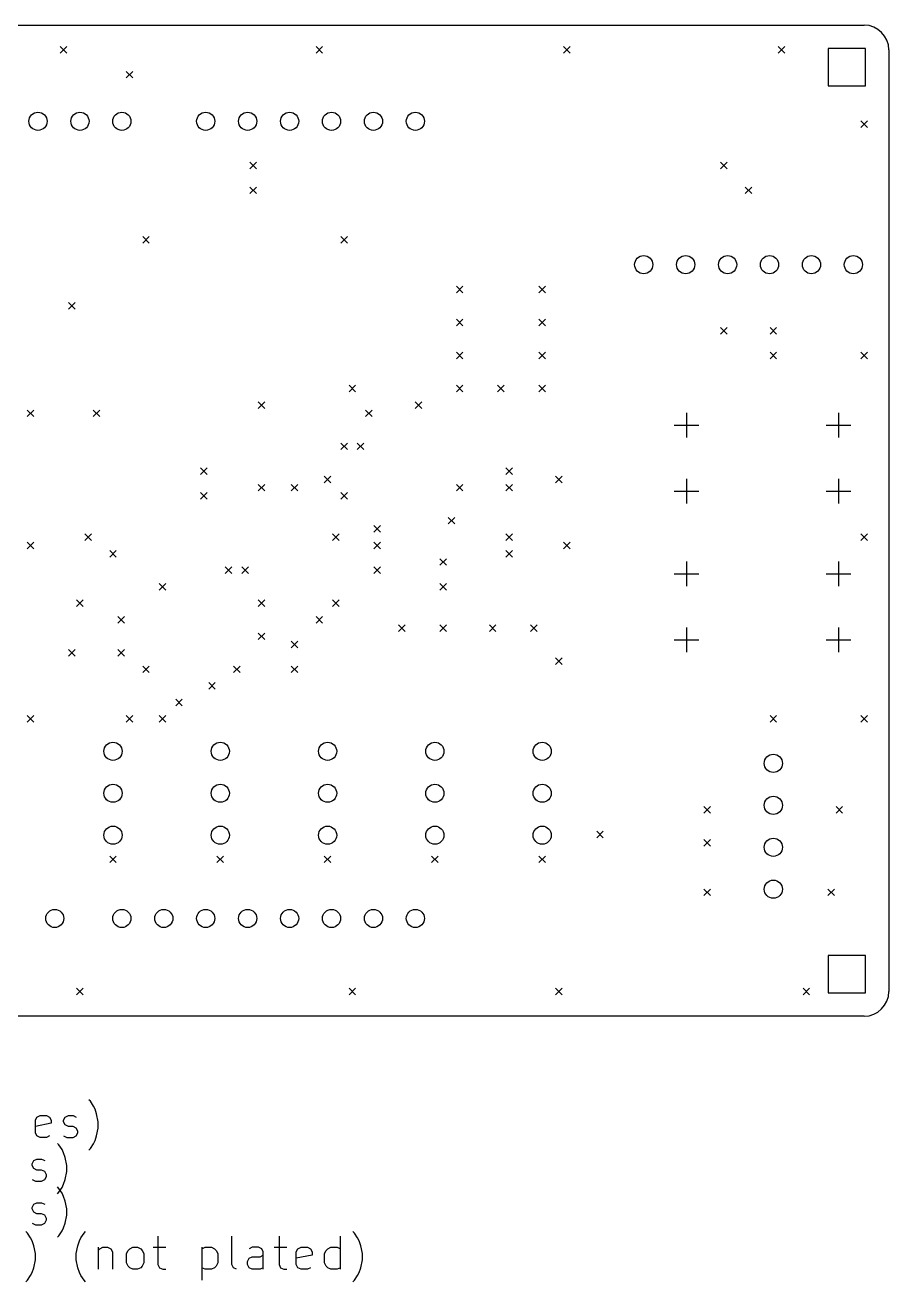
# Model space of a CAD drawing. Extents: x -2 to 100, y -16 to 60.
# Drawn here: x 47.7 to 100, y -16.1 to 60 of the extents above; entities that cross this region are included whole.
import ezdxf

# ---------------------------------------------------------------- set-up
doc = ezdxf.new("R2010")
doc.units = 0
doc.layers.add('BLACK', color=7, linetype='CONTINUOUS')

msp = doc.modelspace()

# ---------------------------------------------------------------- linework, layer by layer
at = {"layer": 'BLACK', "linetype": 'CONTINUOUS'}
for p, q in [((1.5, 60), (98.5, 60)), ((49.8, 58.7), (50.2, 58.3)), ((50.2, 58.7), (49.8, 58.3)), ((65.3, 58.7), (65.7, 58.3)), ((65.7, 58.7), (65.3, 58.3)), ((80.3, 58.7), (80.7, 58.3)), ((80.7, 58.7), (80.3, 58.3)), ((93.3, 58.7), (93.7, 58.3)), ((93.7, 58.7), (93.3, 58.3)), ((98.591372, 58.584096), (96.328608, 58.584096)), ((96.328608, 58.584096), (96.328608, 56.321332)), ((98.591372, 56.321332), (98.591372, 58.584096)), ((100, 58.5), (100, 1.5)), ((53.8, 57.2), (54.2, 56.8)), ((54.2, 57.2), (53.8, 56.8)), ((96.328608, 56.321332), (98.591372, 56.321332)), ((98.3, 54.2), (98.7, 53.8)), ((98.7, 54.2), (98.3, 53.8)), ((61.3, 51.7), (61.7, 51.3)), ((61.7, 51.7), (61.3, 51.3)), ((89.8, 51.7), (90.2, 51.3)), ((90.2, 51.7), (89.8, 51.3)), ((61.3, 50.2), (61.7, 49.8)), ((61.7, 50.2), (61.3, 49.8)), ((91.3, 50.2), (91.7, 49.8)), ((91.7, 50.2), (91.3, 49.8)), ((54.8, 47.2), (55.2, 46.8)), ((55.2, 47.2), (54.8, 46.8)), ((66.8, 47.2), (67.2, 46.8)), ((67.2, 47.2), (66.8, 46.8)), ((73.8, 44.2), (74.2, 43.8)), ((74.2, 44.2), (73.8, 43.8)), ((78.8, 44.2), (79.2, 43.8)), ((79.2, 44.2), (78.8, 43.8)), ((50.3, 43.2), (50.7, 42.8)), ((50.7, 43.2), (50.3, 42.8)), ((73.8, 42.2), (74.2, 41.8)), ((74.2, 42.2), (73.8, 41.8)), ((78.8, 42.2), (79.2, 41.8)), ((79.2, 42.2), (78.8, 41.8)), ((89.8, 41.7), (90.2, 41.3)), ((90.2, 41.7), (89.8, 41.3)), ((92.8, 41.7), (93.2, 41.3)), ((93.2, 41.7), (92.8, 41.3)), ((73.8, 40.2), (74.2, 39.8)), ((74.2, 40.2), (73.8, 39.8)), ((78.8, 40.2), (79.2, 39.8)), ((79.2, 40.2), (78.8, 39.8)), ((92.8, 40.2), (93.2, 39.8)), ((93.2, 40.2), (92.8, 39.8)), ((98.3, 40.2), (98.7, 39.8)), ((98.7, 40.2), (98.3, 39.8)), ((67.3, 38.2), (67.7, 37.8)), ((67.7, 38.2), (67.3, 37.8)), ((73.8, 38.2), (74.2, 37.8)), ((74.2, 38.2), (73.8, 37.8)), ((76.3, 38.2), (76.7, 37.8)), ((76.7, 38.2), (76.3, 37.8)), ((78.8, 38.2), (79.2, 37.8)), ((79.2, 38.2), (78.8, 37.8)), ((47.8, 36.7), (48.2, 36.3)), ((48.2, 36.7), (47.8, 36.3)), ((51.8, 36.7), (52.2, 36.3)), ((52.2, 36.7), (51.8, 36.3)), ((61.8, 37.2), (62.2, 36.8)), ((62.2, 37.2), (61.8, 36.8)), ((68.3, 36.7), (68.7, 36.3)), ((68.7, 36.7), (68.3, 36.3)), ((71.3, 37.2), (71.7, 36.8)), ((71.7, 37.2), (71.3, 36.8)), ((87.746299, 36.5334), (87.746299, 35.0348)), ((96.946301, 36.5334), (96.946301, 35.0348)), ((86.996999, 35.7841), (88.495599, 35.7841)), ((96.197001, 35.7841), (97.695601, 35.7841)), ((66.8, 34.7), (67.2, 34.3)), ((67.2, 34.7), (66.8, 34.3)), ((67.8, 34.7), (68.2, 34.3)), ((68.2, 34.7), (67.8, 34.3)), ((58.3, 33.2), (58.7, 32.8)), ((58.7, 33.2), (58.3, 32.8)), ((76.8, 33.2), (77.2, 32.8)), ((77.2, 33.2), (76.8, 32.8)), ((61.8, 32.2), (62.2, 31.8)), ((62.2, 32.2), (61.8, 31.8)), ((63.8, 32.2), (64.2, 31.8)), ((64.2, 32.2), (63.8, 31.8)), ((65.8, 32.7), (66.2, 32.3)), ((66.2, 32.7), (65.8, 32.3)), ((73.8, 32.2), (74.2, 31.8)), ((74.2, 32.2), (73.8, 31.8)), ((76.8, 32.2), (77.2, 31.8)), ((77.2, 32.2), (76.8, 31.8)), ((79.8, 32.7), (80.2, 32.3)), ((80.2, 32.7), (79.8, 32.3)), ((87.746299, 32.533399), (87.746299, 31.034799)), ((96.946301, 32.533399), (96.946301, 31.034799)), ((58.3, 31.7), (58.7, 31.3)), ((58.7, 31.7), (58.3, 31.3)), ((66.8, 31.7), (67.2, 31.3)), ((67.2, 31.7), (66.8, 31.3)), ((86.996999, 31.784099), (88.495599, 31.784099)), ((96.197001, 31.784099), (97.695601, 31.784099)), ((68.8, 29.7), (69.2, 29.3)), ((69.2, 29.7), (68.8, 29.3)), ((73.3, 30.2), (73.7, 29.8)), ((73.7, 30.2), (73.3, 29.8)), ((51.3, 29.2), (51.7, 28.8)), ((51.7, 29.2), (51.3, 28.8)), ((66.3, 29.2), (66.7, 28.8)), ((66.7, 29.2), (66.3, 28.8)), ((76.8, 29.2), (77.2, 28.8)), ((77.2, 29.2), (76.8, 28.8)), ((98.3, 29.2), (98.7, 28.8)), ((98.7, 29.2), (98.3, 28.8)), ((47.8, 28.7), (48.2, 28.3)), ((48.2, 28.7), (47.8, 28.3)), ((52.8, 28.2), (53.2, 27.8)), ((53.2, 28.2), (52.8, 27.8)), ((68.8, 28.7), (69.2, 28.3)), ((69.2, 28.7), (68.8, 28.3)), ((76.8, 28.2), (77.2, 27.8)), ((77.2, 28.2), (76.8, 27.8)), ((80.3, 28.7), (80.7, 28.3)), ((80.7, 28.7), (80.3, 28.3)), ((72.8, 27.7), (73.2, 27.3)), ((73.2, 27.7), (72.8, 27.3)), ((87.746299, 27.5334), (87.746299, 26.0348)), ((96.946301, 27.5334), (96.946301, 26.0348)), ((59.8, 27.2), (60.2, 26.8)), ((60.2, 27.2), (59.8, 26.8)), ((60.8, 27.2), (61.2, 26.8)), ((61.2, 27.2), (60.8, 26.8)), ((68.8, 27.2), (69.2, 26.8)), ((69.2, 27.2), (68.8, 26.8)), ((86.996999, 26.7841), (88.495599, 26.7841)), ((96.197001, 26.7841), (97.695601, 26.7841)), ((55.8, 26.2), (56.2, 25.8)), ((56.2, 26.2), (55.8, 25.8)), ((72.8, 26.2), (73.2, 25.8)), ((73.2, 26.2), (72.8, 25.8)), ((50.8, 25.2), (51.2, 24.8)), ((51.2, 25.2), (50.8, 24.8)), ((61.8, 25.2), (62.2, 24.8)), ((62.2, 25.2), (61.8, 24.8)), ((66.3, 25.2), (66.7, 24.8)), ((66.7, 25.2), (66.3, 24.8)), ((53.3, 24.2), (53.7, 23.8)), ((53.7, 24.2), (53.3, 23.8)), ((65.3, 24.2), (65.7, 23.8)), ((65.7, 24.2), (65.3, 23.8)), ((70.3, 23.7), (70.7, 23.3)), ((70.7, 23.7), (70.3, 23.3)), ((72.8, 23.7), (73.2, 23.3)), ((73.2, 23.7), (72.8, 23.3)), ((75.8, 23.7), (76.2, 23.3)), ((76.2, 23.7), (75.8, 23.3)), ((78.3, 23.7), (78.7, 23.3)), ((78.7, 23.7), (78.3, 23.3)), ((61.8, 23.2), (62.2, 22.8)), ((62.2, 23.2), (61.8, 22.8)), ((87.746299, 23.533399), (87.746299, 22.034799)), ((96.946301, 23.533399), (96.946301, 22.034799)), ((50.3, 22.2), (50.7, 21.8)), ((50.7, 22.2), (50.3, 21.8)), ((53.3, 22.2), (53.7, 21.8)), ((53.7, 22.2), (53.3, 21.8)), ((63.8, 22.7), (64.2, 22.3)), ((64.2, 22.7), (63.8, 22.3)), ((86.996999, 22.784099), (88.495599, 22.784099)), ((96.197001, 22.784099), (97.695601, 22.784099)), ((79.8, 21.7), (80.2, 21.3)), ((80.2, 21.7), (79.8, 21.3)), ((54.8, 21.2), (55.2, 20.8)), ((55.2, 21.2), (54.8, 20.8)), ((60.3, 21.2), (60.7, 20.8)), ((60.7, 21.2), (60.3, 20.8)), ((63.8, 21.2), (64.2, 20.8)), ((64.2, 21.2), (63.8, 20.8)), ((58.8, 20.2), (59.2, 19.8)), ((59.2, 20.2), (58.8, 19.8)), ((56.8, 19.2), (57.2, 18.8)), ((57.2, 19.2), (56.8, 18.8)), ((47.8, 18.2), (48.2, 17.8)), ((48.2, 18.2), (47.8, 17.8)), ((53.8, 18.2), (54.2, 17.8)), ((54.2, 18.2), (53.8, 17.8)), ((55.8, 18.2), (56.2, 17.8)), ((56.2, 18.2), (55.8, 17.8)), ((92.8, 18.2), (93.2, 17.8)), ((93.2, 18.2), (92.8, 17.8)), ((98.3, 18.2), (98.7, 17.8)), ((98.7, 18.2), (98.3, 17.8)), ((88.8, 12.7), (89.2, 12.3)), ((89.2, 12.7), (88.8, 12.3)), ((96.8, 12.7), (97.2, 12.3)), ((97.2, 12.7), (96.8, 12.3)), ((82.3, 11.2), (82.7, 10.8)), ((82.7, 11.2), (82.3, 10.8)), ((88.8, 10.7), (89.2, 10.3)), ((89.2, 10.7), (88.8, 10.3)), ((52.8, 9.7), (53.2, 9.3)), ((53.2, 9.7), (52.8, 9.3)), ((59.3, 9.7), (59.7, 9.3)), ((59.7, 9.7), (59.3, 9.3)), ((65.8, 9.7), (66.2, 9.3)), ((66.2, 9.7), (65.8, 9.3)), ((72.3, 9.7), (72.7, 9.3)), ((72.7, 9.7), (72.3, 9.3)), ((78.8, 9.7), (79.2, 9.3)), ((79.2, 9.7), (78.8, 9.3)), ((88.8, 7.7), (89.2, 7.3)), ((89.2, 7.7), (88.8, 7.3)), ((96.3, 7.7), (96.7, 7.3)), ((96.7, 7.7), (96.3, 7.3)), ((98.591372, 3.674376), (96.328608, 3.674376)), ((96.328608, 3.674376), (96.328608, 1.411612)), ((98.591372, 1.411612), (98.591372, 3.674376)), ((50.8, 1.7), (51.2, 1.3)), ((51.2, 1.7), (50.8, 1.3)), ((67.3, 1.7), (67.7, 1.3)), ((67.7, 1.7), (67.3, 1.3)), ((79.8, 1.7), (80.2, 1.3)), ((80.2, 1.7), (79.8, 1.3)), ((94.8, 1.7), (95.2, 1.3)), ((95.2, 1.7), (94.8, 1.3)), ((96.328608, 1.411612), (98.591372, 1.411612)), ((98.5, 0), (1.5, 0)), ((51.630392, -5.149361), (51.535154, -5.054123)), ((51.820868, -5.435076), (51.630392, -5.149361)), ((48.392296, -6.101742), (48.582772, -6.006504)), ((48.582772, -6.006504), (48.963725, -6.006504)), ((48.963725, -6.006504), (49.154201, -6.101742)), ((50.106582, -6.101742), (50.297058, -6.006504)), ((50.297058, -6.006504), (50.582772, -6.006504)), ((50.582772, -6.006504), (50.773249, -6.101742)), ((51.916106, -5.625552), (51.820868, -5.435076)), ((52.011344, -5.911266), (51.916106, -5.625552)), ((52.106582, -6.387457), (52.011344, -5.911266)), ((48.297058, -6.292219), (48.392296, -6.101742)), ((48.297058, -7.054123), (48.297058, -6.292219)), ((49.249439, -6.482695), (48.297058, -6.673171)), ((49.154201, -6.101742), (49.249439, -6.292219)), ((49.249439, -6.292219), (49.249439, -6.482695)), ((50.011344, -6.292219), (50.106582, -6.101742)), ((50.011344, -6.387457), (50.011344, -6.292219)), ((50.106582, -6.577933), (50.011344, -6.387457)), ((50.297058, -6.673171), (50.106582, -6.577933)), ((50.582772, -6.673171), (50.297058, -6.673171)), ((50.773249, -6.768409), (50.582772, -6.673171)), ((50.868487, -6.958885), (50.773249, -6.768409)), ((52.011344, -7.2446), (52.106582, -6.768409)), ((52.106582, -6.768409), (52.106582, -6.387457)), ((48.392296, -7.2446), (48.297058, -7.054123)), ((48.582772, -7.339838), (48.392296, -7.2446)), ((48.963725, -7.339838), (48.582772, -7.339838)), ((49.154201, -7.2446), (48.963725, -7.339838)), ((50.011344, -7.2446), (50.20182, -7.339838)), ((50.20182, -7.339838), (50.582772, -7.339838)), ((50.582772, -7.339838), (50.773249, -7.2446)), ((50.773249, -7.2446), (50.868487, -7.054123)), ((50.868487, -7.054123), (50.868487, -6.958885)), ((51.820868, -7.72079), (51.916106, -7.530314)), ((51.916106, -7.530314), (52.011344, -7.2446)), ((49.72563, -7.789361), (49.630392, -7.694123)), ((49.916106, -8.075076), (49.72563, -7.789361)), ((50.011344, -8.265552), (49.916106, -8.075076)), ((50.106582, -8.551266), (50.011344, -8.265552)), ((51.535154, -8.101742), (51.630392, -8.006504)), ((51.630392, -8.006504), (51.820868, -7.72079)), ((48.106582, -8.932219), (48.20182, -8.741742)), ((48.106582, -9.027457), (48.106582, -8.932219)), ((48.20182, -9.217933), (48.106582, -9.027457)), ((48.20182, -8.741742), (48.392296, -8.646504)), ((48.392296, -8.646504), (48.67801, -8.646504)), ((48.67801, -8.646504), (48.868487, -8.741742)), ((50.20182, -9.027457), (50.106582, -8.551266)), ((50.20182, -9.408409), (50.20182, -9.027457)), ((48.106582, -9.8846), (48.297058, -9.979838)), ((48.392296, -9.313171), (48.20182, -9.217933)), ((48.67801, -9.313171), (48.392296, -9.313171)), ((48.868487, -9.408409), (48.67801, -9.313171)), ((48.67801, -9.979838), (48.868487, -9.8846)), ((48.963725, -9.598885), (48.868487, -9.408409)), ((48.868487, -9.8846), (48.963725, -9.694123)), ((48.963725, -9.694123), (48.963725, -9.598885)), ((50.011344, -10.170314), (50.106582, -9.8846)), ((50.106582, -9.8846), (50.20182, -9.408409)), ((48.297058, -9.979838), (48.67801, -9.979838)), ((49.72563, -10.429361), (49.630392, -10.334123)), ((49.630392, -10.741742), (49.72563, -10.646504)), ((49.72563, -10.646504), (49.916106, -10.36079)), ((49.916106, -10.715076), (49.72563, -10.429361)), ((49.916106, -10.36079), (50.011344, -10.170314)), ((48.106582, -11.572219), (48.20182, -11.381742)), ((48.20182, -11.381742), (48.392296, -11.286504)), ((48.392296, -11.286504), (48.67801, -11.286504)), ((48.67801, -11.286504), (48.868487, -11.381742)), ((50.011344, -10.905552), (49.916106, -10.715076)), ((50.106582, -11.191266), (50.011344, -10.905552)), ((50.20182, -11.667457), (50.106582, -11.191266)), ((48.106582, -11.667457), (48.106582, -11.572219)), ((48.20182, -11.857933), (48.106582, -11.667457)), ((48.392296, -11.953171), (48.20182, -11.857933)), ((48.67801, -11.953171), (48.392296, -11.953171)), ((48.868487, -12.048409), (48.67801, -11.953171)), ((48.963725, -12.238885), (48.868487, -12.048409)), ((50.106582, -12.5246), (50.20182, -12.048409)), ((50.20182, -12.048409), (50.20182, -11.667457)), ((48.106582, -12.5246), (48.297058, -12.619838)), ((48.297058, -12.619838), (48.67801, -12.619838)), ((48.67801, -12.619838), (48.868487, -12.5246)), ((48.868487, -12.5246), (48.963725, -12.334123)), ((48.963725, -12.334123), (48.963725, -12.238885)), ((49.916106, -13.00079), (50.011344, -12.810314)), ((50.011344, -12.810314), (50.106582, -12.5246)), ((47.820868, -13.127961), (47.72563, -13.032723)), ((48.011344, -13.413676), (47.820868, -13.127961)), ((48.106582, -13.604152), (48.011344, -13.413676)), ((48.20182, -13.889866), (48.106582, -13.604152)), ((49.630392, -13.381742), (49.72563, -13.286504)), ((49.72563, -13.286504), (49.916106, -13.00079)), ((50.868487, -13.889866), (50.963725, -13.604152)), ((50.963725, -13.604152), (51.058963, -13.413676)), ((51.058963, -13.413676), (51.249439, -13.127961)), ((51.249439, -13.127961), (51.344678, -13.032723)), ((55.72563, -13.318438), (55.72563, -15.032723)), ((60.201821, -15.032723), (60.201821, -13.318438)), ((63.058964, -13.318438), (63.058964, -15.032723)), ((66.77325, -15.318438), (66.77325, -13.318438)), ((67.630393, -13.127961), (67.535155, -13.032723)), ((67.820869, -13.413676), (67.630393, -13.127961)), ((67.916107, -13.604152), (67.820869, -13.413676)), ((68.011345, -13.889866), (67.916107, -13.604152)), ((48.297058, -14.366057), (48.20182, -13.889866)), ((48.297058, -14.747009), (48.297058, -14.366057)), ((50.773249, -14.366057), (50.868487, -13.889866)), ((50.773249, -14.747009), (50.773249, -14.366057)), ((52.106582, -13.985104), (52.106582, -15.318438)), ((52.106582, -14.17558), (52.20182, -14.080342)), ((52.20182, -14.080342), (52.392296, -13.985104)), ((52.392296, -13.985104), (52.678011, -13.985104)), ((52.678011, -13.985104), (52.868487, -14.080342)), ((52.868487, -14.080342), (52.963725, -14.270819)), ((52.963725, -14.270819), (52.963725, -15.318438)), ((53.820868, -14.366057), (53.916106, -14.17558)), ((53.820868, -14.937485), (53.820868, -14.366057)), ((53.916106, -14.17558), (54.011344, -14.080342)), ((54.011344, -14.080342), (54.20182, -13.985104)), ((54.20182, -13.985104), (54.487535, -13.985104)), ((54.487535, -13.985104), (54.678011, -14.080342)), ((54.678011, -14.080342), (54.773249, -14.17558)), ((54.773249, -14.17558), (54.868487, -14.366057)), ((54.868487, -14.366057), (54.868487, -14.937485)), ((55.439916, -13.985104), (56.20182, -13.985104)), ((58.392297, -13.985104), (58.392297, -15.985104)), ((58.392297, -14.080342), (58.582773, -13.985104)), ((58.582773, -13.985104), (58.963726, -13.985104)), ((58.963726, -13.985104), (59.154202, -14.080342)), ((59.154202, -14.080342), (59.24944, -14.17558)), ((59.24944, -14.17558), (59.344678, -14.366057)), ((59.344678, -14.366057), (59.344678, -14.937485)), ((61.439916, -13.985104), (61.24944, -14.080342)), ((61.820869, -13.985104), (61.439916, -13.985104)), ((62.011345, -14.080342), (61.820869, -13.985104)), ((62.106583, -14.270819), (62.011345, -14.080342)), ((62.106583, -15.318438), (62.106583, -14.270819)), ((62.77325, -13.985104), (63.535154, -13.985104)), ((64.106583, -14.270819), (64.201821, -14.080342)), ((64.106583, -15.032723), (64.106583, -14.270819)), ((64.201821, -14.080342), (64.392297, -13.985104)), ((64.392297, -13.985104), (64.77325, -13.985104)), ((64.77325, -13.985104), (64.963726, -14.080342)), ((64.963726, -14.080342), (65.058964, -14.270819)), ((65.058964, -14.270819), (65.058964, -14.461295)), ((65.820869, -14.366057), (65.916107, -14.17558)), ((65.820869, -14.937485), (65.820869, -14.366057)), ((65.916107, -14.17558), (66.011345, -14.080342)), ((66.011345, -14.080342), (66.201821, -13.985104)), ((66.201821, -13.985104), (66.582774, -13.985104)), ((66.582774, -13.985104), (66.77325, -14.080342)), ((68.106583, -14.366057), (68.011345, -13.889866)), ((68.106583, -14.747009), (68.106583, -14.366057)), ((48.20182, -15.2232), (48.297058, -14.747009)), ((50.868487, -15.2232), (50.773249, -14.747009)), ((53.916106, -15.127961), (53.820868, -14.937485)), ((54.011344, -15.2232), (53.916106, -15.127961)), ((54.773249, -15.127961), (54.678011, -15.2232)), ((54.868487, -14.937485), (54.773249, -15.127961)), ((55.72563, -15.032723), (55.820868, -15.2232)), ((59.24944, -15.127961), (59.154202, -15.2232)), ((59.344678, -14.937485), (59.24944, -15.127961)), ((60.297059, -15.2232), (60.201821, -15.032723)), ((61.154202, -14.842247), (61.24944, -14.651771)), ((61.154202, -15.032723), (61.154202, -14.842247)), ((61.24944, -15.2232), (61.154202, -15.032723)), ((61.24944, -14.651771), (61.439916, -14.556533)), ((61.439916, -14.556533), (61.916107, -14.556533)), ((61.916107, -14.556533), (62.106583, -14.461295)), ((63.058964, -15.032723), (63.154202, -15.2232)), ((65.058964, -14.461295), (64.106583, -14.651771)), ((64.201821, -15.2232), (64.106583, -15.032723)), ((65.916107, -15.127961), (65.820869, -14.937485)), ((66.011345, -15.2232), (65.916107, -15.127961)), ((68.011345, -15.2232), (68.106583, -14.747009)), ((47.820868, -15.985104), (48.011344, -15.69939)), ((48.011344, -15.69939), (48.106582, -15.508914)), ((48.106582, -15.508914), (48.20182, -15.2232)), ((50.963725, -15.508914), (50.868487, -15.2232)), ((51.058963, -15.69939), (50.963725, -15.508914)), ((51.249439, -15.985104), (51.058963, -15.69939)), ((54.20182, -15.318438), (54.011344, -15.2232)), ((54.487535, -15.318438), (54.20182, -15.318438)), ((54.678011, -15.2232), (54.487535, -15.318438)), ((55.820868, -15.2232), (56.011344, -15.318438)), ((56.011344, -15.318438), (56.20182, -15.318438)), ((58.582773, -15.318438), (58.392297, -15.2232)), ((58.963726, -15.318438), (58.582773, -15.318438)), ((59.154202, -15.2232), (58.963726, -15.318438)), ((60.487535, -15.318438), (60.297059, -15.2232)), ((61.439916, -15.318438), (61.24944, -15.2232)), ((61.916107, -15.318438), (61.439916, -15.318438)), ((62.106583, -15.2232), (61.916107, -15.318438)), ((63.154202, -15.2232), (63.344678, -15.318438)), ((63.344678, -15.318438), (63.535154, -15.318438)), ((64.392297, -15.318438), (64.201821, -15.2232)), ((64.77325, -15.318438), (64.392297, -15.318438)), ((64.963726, -15.2232), (64.77325, -15.318438)), ((66.201821, -15.318438), (66.011345, -15.2232)), ((66.582774, -15.318438), (66.201821, -15.318438)), ((66.77325, -15.2232), (66.582774, -15.318438)), ((67.630393, -15.985104), (67.820869, -15.69939)), ((67.820869, -15.69939), (67.916107, -15.508914)), ((67.916107, -15.508914), (68.011345, -15.2232)), ((47.72563, -16.080342), (47.820868, -15.985104)), ((51.344678, -16.080342), (51.249439, -15.985104)), ((67.535155, -16.080342), (67.630393, -15.985104))]:
    msp.add_line(p, q, dxfattribs=at)
at = {"layer": 'BLACK'}
for centre in [(48.45812, 54.18074), (50.99812, 54.18074), (53.53812, 54.18074), (58.61812, 54.18074), (61.15812, 54.18074), (63.69812, 54.18074), (66.23812, 54.18074), (68.77812, 54.18074), (71.31812, 54.18074), (85.15, 45.5), (87.69, 45.5), (90.23, 45.5), (92.77, 45.5), (95.31, 45.5), (97.85, 45.5), (53, 16.04), (59.5, 16.04), (66, 16.04), (72.5, 16.04), (79, 16.04), (93, 15.31), (53, 13.5), (59.5, 13.5), (66, 13.5), (72.5, 13.5), (79, 13.5), (93, 12.77), (53, 10.96), (59.5, 10.96), (66, 10.96), (72.5, 10.96), (79, 10.96), (93, 10.23), (93, 7.69), (49.47412, 5.92074), (53.53812, 5.92074), (56.07812, 5.92074), (58.61812, 5.92074), (61.15812, 5.92074), (63.69812, 5.92074), (66.23812, 5.92074), (68.77812, 5.92074), (71.31812, 5.92074)]:
    msp.add_circle(centre, 0.55, dxfattribs=at)
for centre, start, end in [((98.5, 58.5), 0, 90), ((98.5, 1.5), -90, 0)]:
    msp.add_arc(centre, 1.5, start, end, dxfattribs=at)

doc.saveas('drawing.dxf')
